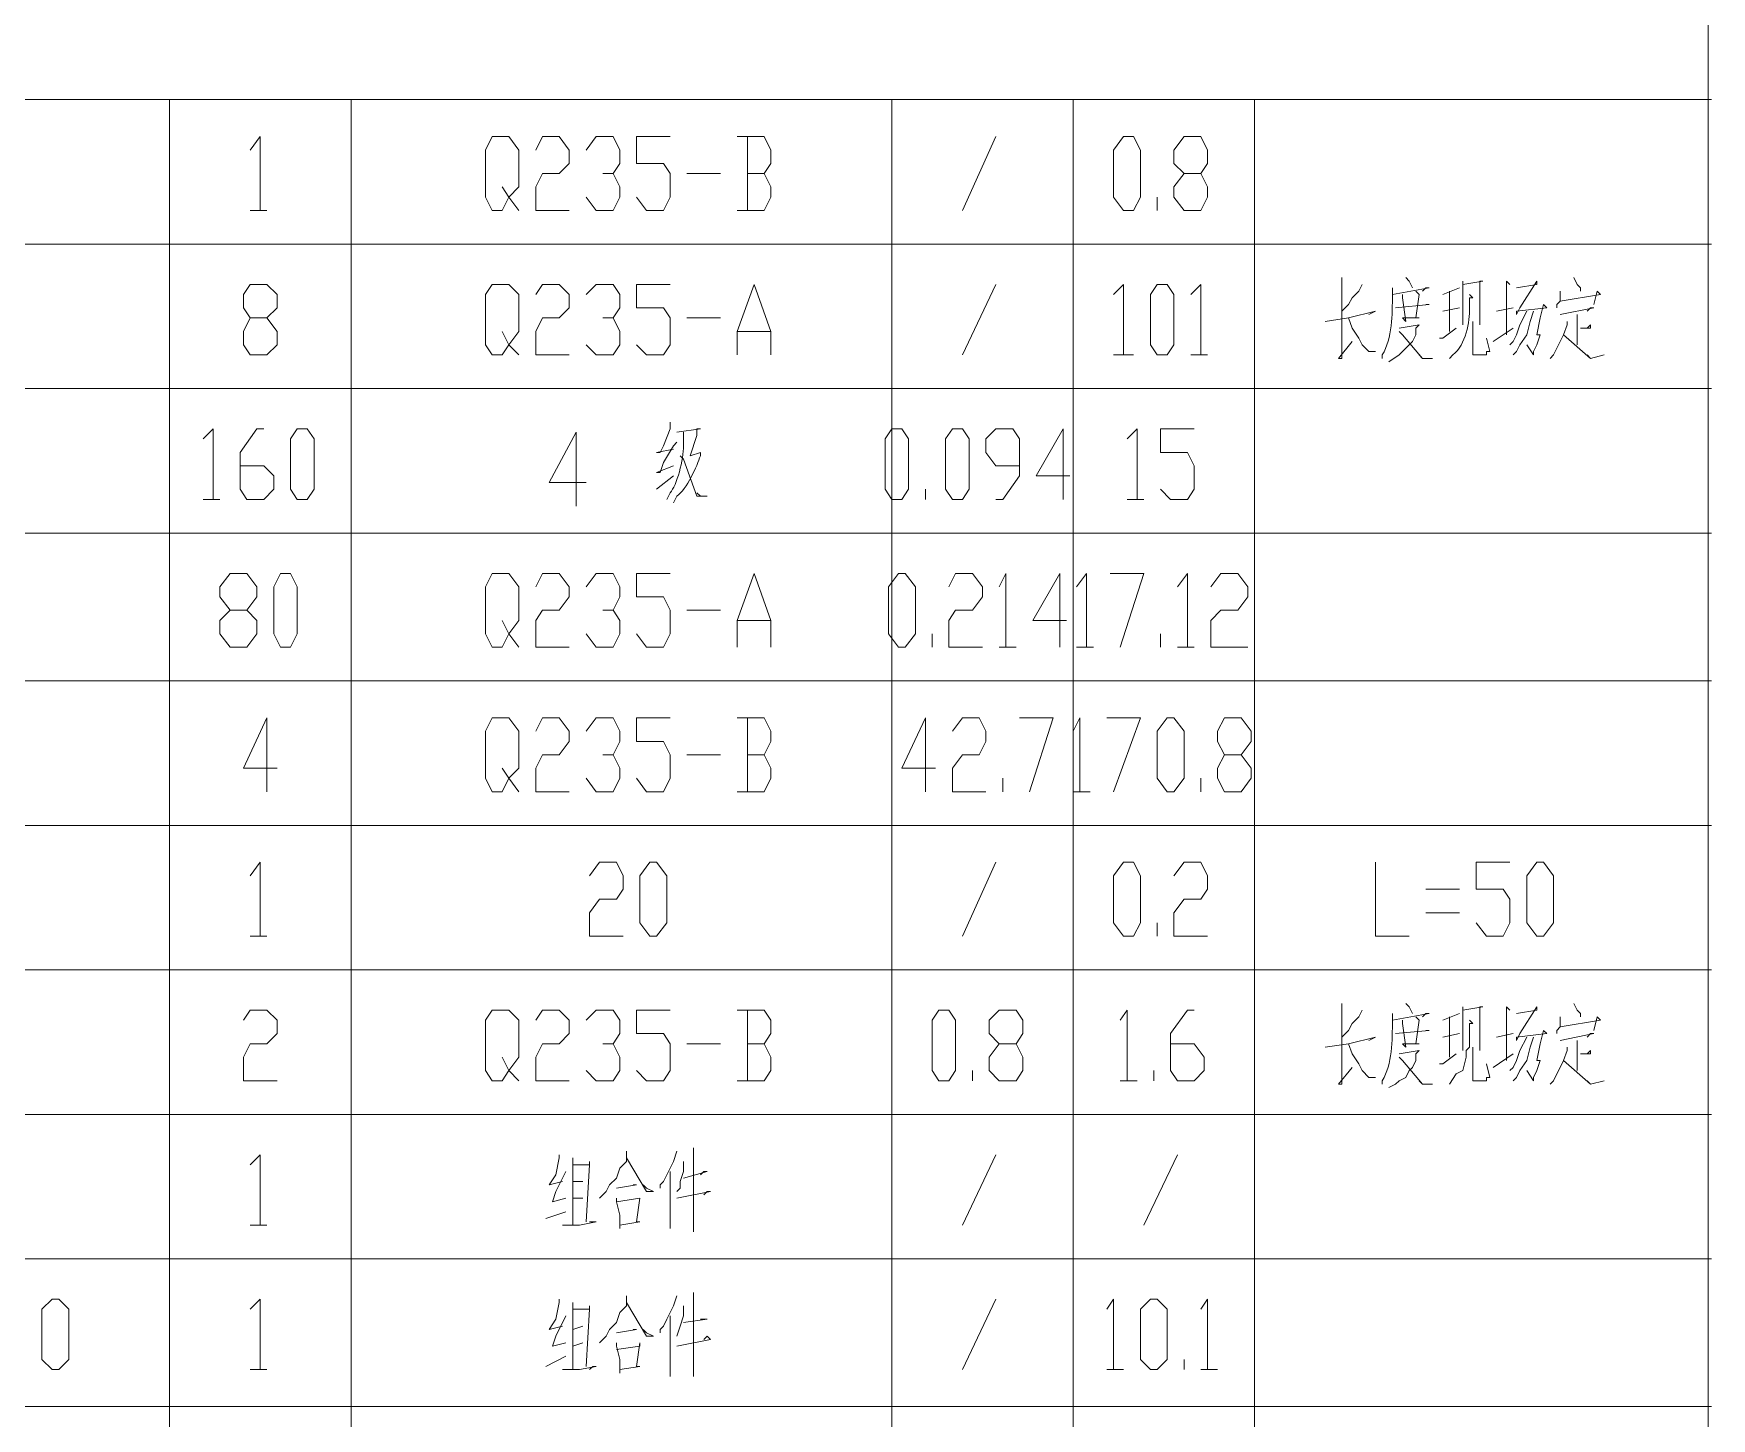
# Model space of a CAD drawing. Extents: x 14941 to 23337, y 2870 to 15192.
# Drawn here: x 21948 to 23337, y 4840 to 5986 of the extents above; entities that cross this region are included whole.
import ezdxf

# ---------------------------------------------------------------- set-up
doc = ezdxf.new("R2010")
doc.units = 0
doc.header["$LTSCALE"] = 8
doc.layers.add('1', color=1, linetype='Continuous')

msp = doc.modelspace()

# ---------------------------------------------------------------- linework, layer by layer
at = {"layer": '1', "color": 0, "lineweight": 18}
msp.add_lwpolyline([(23334.1, 15192.1), (23334.1, 2869.9), (23334.1, 15192.1)], dxfattribs=at)
at = {"layer": '1', "color": 0, "lineweight": 5}
for points in [[(23336.8, 5931.7), (20631, 5931.7)], [(22060.4, 5812.1), (22060.4, 5931.7)], [(22210.6, 5812.1), (22210.6, 5931.7)], [(22658.3, 5812.1), (22658.3, 5931.7)], [(22808.5, 5812.1), (22808.5, 5931.7)], [(22958.6, 5812.1), (22958.6, 5931.7)], [(22127.1, 5889.9), (22135.5, 5901.1), (22135.5, 5839.9)], [(22335.7, 5859.3), (22341.3, 5851), (22335.7, 5839.9), (22327.4, 5839.9), (22321.8, 5851), (22321.8, 5889.9), (22327.4, 5901.1), (22341.3, 5901.1), (22349.6, 5889.9), (22349.6, 5859.3), (22341.3, 5851), (22349.6, 5839.9)], [(22363.5, 5889.9), (22369.1, 5901.1), (22383, 5901.1), (22391.3, 5889.9), (22391.3, 5878.8), (22383, 5870.5), (22369.1, 5870.5), (22363.5, 5859.3), (22363.5, 5839.9), (22391.3, 5839.9)], [(22405.2, 5889.9), (22413.6, 5901.1), (22427.5, 5901.1), (22433, 5889.9), (22433, 5878.8), (22427.5, 5870.5), (22419.1, 5870.5)], [(22446.9, 5851), (22455.3, 5839.9), (22469.2, 5839.9), (22474.8, 5851), (22474.8, 5870.5), (22469.2, 5878.8), (22446.9, 5878.8), (22446.9, 5901.1), (22474.8, 5901.1)], [(22552.6, 5870.5), (22558.2, 5878.8), (22558.2, 5889.9), (22552.6, 5901.1), (22530.4, 5901.1)], [(22538.7, 5901.1), (22538.7, 5839.9)], [(22716.7, 5839.9), (22744.5, 5901.1)], [(22850.2, 5839.9), (22841.8, 5851), (22841.8, 5889.9), (22850.2, 5901.1), (22858.5, 5901.1), (22864.1, 5889.9), (22864.1, 5851), (22858.5, 5839.9), (22850.2, 5839.9)], [(22900.2, 5839.9), (22891.9, 5851), (22891.9, 5859.3), (22900.2, 5870.5), (22914.1, 5870.5), (22919.7, 5878.8), (22919.7, 5889.9), (22914.1, 5901.1), (22900.2, 5901.1), (22891.9, 5889.9), (22891.9, 5878.8), (22900.2, 5870.5)], [(22427.5, 5870.5), (22433, 5859.3), (22433, 5851), (22427.5, 5839.9), (22413.6, 5839.9), (22405.2, 5851)], [(22488.7, 5870.5), (22516.5, 5870.5)], [(22530.4, 5839.9), (22552.6, 5839.9), (22558.2, 5851), (22558.2, 5859.3), (22552.6, 5870.5), (22538.7, 5870.5)], [(22914.1, 5870.5), (22919.7, 5859.3), (22919.7, 5851), (22914.1, 5839.9), (22900.2, 5839.9)], [(22878, 5839.9), (22878, 5851)], [(22127.1, 5839.9), (22141, 5839.9)], [(23336.8, 5812.1), (20631, 5812.1)], [(23336.8, 5812.1), (20631, 5812.1)], [(22060.4, 5692.5), (22060.4, 5812.1)], [(22210.6, 5692.5), (22210.6, 5812.1)], [(22658.3, 5692.5), (22658.3, 5812.1)], [(22808.5, 5692.5), (22808.5, 5812.1)], [(22958.6, 5692.5), (22958.6, 5812.1)], [(22127.1, 5720.3), (22121.6, 5728.6), (22121.6, 5739.8), (22127.1, 5750.9), (22141, 5750.9), (22149.4, 5759.2), (22149.4, 5770.4), (22141, 5778.7), (22127.1, 5778.7), (22121.6, 5770.4), (22121.6, 5759.2), (22127.1, 5750.9)], [(22335.7, 5739.8), (22341.3, 5728.6), (22335.7, 5720.3), (22327.4, 5720.3), (22321.8, 5728.6), (22321.8, 5770.4), (22327.4, 5778.7), (22341.3, 5778.7), (22349.6, 5770.4), (22349.6, 5739.8), (22341.3, 5728.6), (22349.6, 5720.3)], [(22363.5, 5770.4), (22369.1, 5778.7), (22383, 5778.7), (22391.3, 5770.4), (22391.3, 5759.2), (22383, 5750.9), (22369.1, 5750.9), (22363.5, 5739.8), (22363.5, 5720.3), (22391.3, 5720.3)], [(22405.2, 5770.4), (22413.6, 5778.7), (22427.5, 5778.7), (22433, 5770.4), (22433, 5759.2), (22427.5, 5750.9), (22419.1, 5750.9)], [(22446.9, 5728.6), (22455.3, 5720.3), (22469.2, 5720.3), (22474.8, 5728.6), (22474.8, 5750.9), (22469.2, 5759.2), (22446.9, 5759.2), (22446.9, 5778.7), (22474.8, 5778.7)], [(22530.4, 5720.3), (22530.4, 5739.8), (22544.3, 5778.7), (22558.2, 5739.8), (22558.2, 5720.3)], [(22716.7, 5720.3), (22744.5, 5778.7)], [(22841.8, 5770.4), (22850.2, 5778.7), (22850.2, 5720.3)], [(22878, 5720.3), (22872.4, 5728.6), (22872.4, 5770.4), (22878, 5778.7), (22886.3, 5778.7), (22891.9, 5770.4), (22891.9, 5728.6), (22886.3, 5720.3), (22878, 5720.3)], [(22905.8, 5770.4), (22914.1, 5778.7), (22914.1, 5720.3)], [(23030.9, 5784.3), (23030.9, 5781.5), (23030.9, 5717.5), (23028.2, 5717.5), (23039.3, 5731.4)], [(23047.6, 5778.7), (23044.8, 5773.1), (23039.3, 5767.6), (23036.5, 5762), (23030.9, 5756.5)], [(23083.8, 5784.3), (23086.6, 5781.5), (23089.3, 5775.9)], [(23131.1, 5781.5), (23131.1, 5778.7), (23131.1, 5762), (23131.1, 5745.3), (23131.1, 5753.7)], [(23131.1, 5778.7), (23147.7, 5781.5), (23145, 5781.5), (23145, 5745.3), (23145, 5750.9)], [(23167.2, 5781.5), (23170, 5778.7), (23167.2, 5781.5), (23167.2, 5737)], [(23175.5, 5775.9), (23192.2, 5778.7), (23192.2, 5781.5), (23178.3, 5759.2), (23175.5, 5753.7), (23175.5, 5756.5), (23200.6, 5759.2), (23197.8, 5762), (23195, 5750.9), (23192.2, 5737), (23195, 5737), (23192.2, 5728.6), (23189.5, 5723.1), (23189.5, 5720.3), (23183.9, 5728.6), (23189.5, 5720.3)], [(23222.8, 5784.3), (23225.6, 5778.7), (23228.4, 5775.9), (23228.4, 5773.1)], [(23072.7, 5770.4), (23103.2, 5775.9), (23100.5, 5775.9), (23097.7, 5773.1)], [(23081, 5770.4), (23081, 5767.6), (23083.8, 5748.1), (23081, 5750.9), (23094.9, 5750.9), (23092.1, 5750.9), (23094.9, 5770.4), (23092.1, 5773.1)], [(23128.3, 5775.9), (23114.4, 5770.4)], [(23119.9, 5773.1), (23119.9, 5739.8)], [(23211.7, 5773.1), (23211.7, 5767.6), (23211.7, 5764.8), (23208.9, 5762), (23208.9, 5759.2)], [(23211.7, 5764.8), (23245.1, 5770.4), (23242.3, 5773.1), (23239.5, 5762)], [(22141, 5750.9), (22149.4, 5739.8), (22149.4, 5728.6), (22141, 5720.3), (22127.1, 5720.3)], [(22427.5, 5750.9), (22433, 5739.8), (22433, 5728.6), (22427.5, 5720.3), (22413.6, 5720.3), (22405.2, 5728.6)], [(22488.7, 5750.9), (22516.5, 5750.9)], [(23017, 5748.1), (23036.5, 5750.9), (23058.7, 5756.5), (23058.7, 5756.5), (23053.2, 5753.7)], [(23036.5, 5750.9), (23039.3, 5742.5), (23044.8, 5734.2), (23047.6, 5728.6), (23053.2, 5723.1), (23058.7, 5723.1), (23053.2, 5723.1)], [(23075.4, 5759.2), (23103.2, 5762), (23100.5, 5762), (23100.5, 5762)], [(23114.4, 5756.5), (23128.3, 5759.2)], [(23158.9, 5756.5), (23172.8, 5759.2)], [(23183.9, 5756.5), (23178.3, 5745.3), (23175.5, 5737), (23172.8, 5731.4), (23170, 5728.6)], [(23189.5, 5756.5), (23186.7, 5748.1), (23183.9, 5737), (23178.3, 5728.6), (23175.5, 5723.1), (23172.8, 5720.3)], [(23211.7, 5753.7), (23239.5, 5759.2), (23236.7, 5759.2), (23233.9, 5756.5)], [(23225.6, 5753.7), (23225.6, 5750.9), (23225.6, 5728.6)], [(22530.4, 5739.8), (22558.2, 5739.8)], [(23078.2, 5742.5), (23094.9, 5745.3), (23094.9, 5745.3), (23092.1, 5742.5), (23092.1, 5737), (23089.3, 5731.4), (23086.6, 5728.6), (23086.6, 5728.6), (23078.2, 5720.3), (23069.9, 5714.7)], [(23078.2, 5739.8), (23081, 5737), (23097.7, 5717.5), (23106, 5717.5), (23097.7, 5717.5), (23094.9, 5720.3)], [(23111.6, 5734.2), (23111.6, 5734.2), (23114.4, 5734.2), (23125.5, 5742.5)], [(23139.4, 5748.1), (23139.4, 5745.3), (23139.4, 5742.5), (23139.4, 5728.6), (23139.4, 5725.9), (23139.4, 5723.1), (23139.4, 5720.3), (23142.2, 5720.3), (23145, 5720.3), (23150.5, 5720.3), (23150.5, 5723.1), (23153.3, 5723.1), (23150.5, 5734.2), (23153.3, 5723.1), (23150.5, 5723.1)], [(23156.1, 5731.4), (23172.8, 5742.5)], [(23217.3, 5748.1), (23217.3, 5745.3), (23214.5, 5737), (23211.7, 5731.4), (23208.9, 5725.9), (23206.1, 5720.3), (23203.4, 5717.5)], [(23214.5, 5737), (23214.5, 5737), (23236.7, 5717.5), (23247.9, 5720.3), (23236.7, 5717.5), (23233.9, 5720.3)], [(23228.4, 5742.5), (23236.7, 5742.5), (23236.7, 5745.3), (23233.9, 5742.5)], [(23047.6, 5728.6), (23053.2, 5723.1)], [(22841.8, 5720.3), (22858.5, 5720.3)], [(22905.8, 5720.3), (22919.7, 5720.3)], [(23336.8, 5692.5), (20631, 5692.5)], [(23336.8, 5692.5), (20631, 5692.5)], [(22060.4, 5572.9), (22060.4, 5692.5)], [(22210.6, 5572.9), (22210.6, 5692.5)], [(22658.3, 5572.9), (22658.3, 5692.5)], [(22808.5, 5572.9), (22808.5, 5692.5)], [(22958.6, 5572.9), (22958.6, 5692.5)], [(22088.2, 5650.8), (22096.5, 5659.1), (22096.5, 5600.7)], [(22118.8, 5628.5), (22138.3, 5628.5), (22146.6, 5620.2), (22146.6, 5609.1), (22138.3, 5600.7), (22124.4, 5600.7), (22118.8, 5609.1), (22118.8, 5639.7), (22132.7, 5659.1), (22138.3, 5659.1)], [(22166.1, 5600.7), (22160.5, 5609.1), (22160.5, 5650.8), (22166.1, 5659.1), (22174.4, 5659.1), (22180, 5650.8), (22180, 5609.1), (22174.4, 5600.7), (22166.1, 5600.7)], [(22405.2, 5614.6), (22374.6, 5614.6), (22396.9, 5656.3), (22396.9, 5595.2)], [(22474.8, 5664.7), (22474.8, 5659.1), (22469.2, 5645.2), (22466.4, 5639.7), (22463.6, 5639.7), (22477.5, 5642.4)], [(22658.3, 5600.7), (22652.7, 5609.1), (22652.7, 5650.8), (22658.3, 5659.1), (22666.6, 5659.1), (22672.2, 5650.8), (22672.2, 5609.1), (22666.6, 5600.7), (22658.3, 5600.7)], [(22708.4, 5600.7), (22702.8, 5609.1), (22702.8, 5650.8), (22708.4, 5659.1), (22716.7, 5659.1), (22722.3, 5650.8), (22722.3, 5609.1), (22716.7, 5600.7), (22708.4, 5600.7)], [(22744.5, 5600.7), (22750.1, 5600.7), (22764, 5620.2), (22764, 5650.8), (22758.4, 5659.1), (22744.5, 5659.1), (22736.2, 5650.8), (22736.2, 5639.7), (22744.5, 5628.5), (22764, 5628.5)], [(22805.7, 5620.2), (22777.9, 5620.2), (22800.1, 5659.1), (22800.1, 5600.7)], [(22853, 5650.8), (22861.3, 5659.1), (22861.3, 5600.7)], [(22880.8, 5609.1), (22889.1, 5600.7), (22903, 5600.7), (22908.6, 5609.1), (22908.6, 5628.5), (22903, 5639.7), (22880.8, 5639.7), (22880.8, 5659.1), (22908.6, 5659.1)], [(22480.3, 5648), (22477.5, 5645.2), (22469.2, 5631.3), (22466.4, 5623), (22463.6, 5623), (22477.5, 5628.5)], [(22483.1, 5636.9), (22485.9, 5634.1), (22497, 5603.5), (22505.3, 5603.5), (22499.8, 5603.5), (22497, 5606.3)], [(22463.6, 5609.1), (22477.5, 5620.2)], [(22088.2, 5600.7), (22102.1, 5600.7)], [(22686.1, 5600.7), (22686.1, 5609.1)], [(22853, 5600.7), (22866.9, 5600.7)], [(23336.8, 5572.9), (20631, 5572.9)], [(23336.8, 5572.9), (20631, 5572.9)], [(22060.4, 5450.6), (22060.4, 5572.9)], [(22210.6, 5450.6), (22210.6, 5572.9)], [(22658.3, 5450.6), (22658.3, 5572.9)], [(22808.5, 5450.6), (22808.5, 5572.9)], [(22958.6, 5450.6), (22958.6, 5572.9)], [(22110.5, 5478.4), (22102.1, 5489.5), (22102.1, 5500.6), (22110.5, 5509), (22124.4, 5509), (22132.7, 5520.1), (22132.7, 5528.4), (22124.4, 5539.5), (22110.5, 5539.5), (22102.1, 5528.4), (22102.1, 5520.1), (22110.5, 5509)], [(22152.2, 5478.4), (22146.6, 5489.5), (22146.6, 5528.4), (22152.2, 5539.5), (22160.5, 5539.5), (22166.1, 5528.4), (22166.1, 5489.5), (22160.5, 5478.4), (22152.2, 5478.4)], [(22335.7, 5500.6), (22341.3, 5489.5), (22335.7, 5478.4), (22327.4, 5478.4), (22321.8, 5489.5), (22321.8, 5528.4), (22327.4, 5539.5), (22341.3, 5539.5), (22349.6, 5528.4), (22349.6, 5500.6), (22341.3, 5489.5), (22349.6, 5478.4)], [(22363.5, 5528.4), (22369.1, 5539.5), (22383, 5539.5), (22391.3, 5528.4), (22391.3, 5520.1), (22383, 5509), (22369.1, 5509), (22363.5, 5500.6), (22363.5, 5478.4), (22391.3, 5478.4)], [(22405.2, 5528.4), (22413.6, 5539.5), (22427.5, 5539.5), (22433, 5528.4), (22433, 5520.1), (22427.5, 5509), (22419.1, 5509)], [(22446.9, 5489.5), (22455.3, 5478.4), (22469.2, 5478.4), (22474.8, 5489.5), (22474.8, 5509), (22469.2, 5520.1), (22446.9, 5520.1), (22446.9, 5539.5), (22474.8, 5539.5)], [(22530.4, 5478.4), (22530.4, 5500.6), (22544.3, 5539.5), (22558.2, 5500.6), (22558.2, 5478.4)], [(22663.9, 5478.4), (22655.5, 5489.5), (22655.5, 5528.4), (22663.9, 5539.5), (22669.4, 5539.5), (22677.8, 5528.4), (22677.8, 5489.5), (22669.4, 5478.4), (22663.9, 5478.4)], [(22705.6, 5528.4), (22711.1, 5539.5), (22725, 5539.5), (22733.4, 5528.4), (22733.4, 5520.1), (22725, 5509), (22711.1, 5509), (22705.6, 5500.6), (22705.6, 5478.4), (22733.4, 5478.4)], [(22747.3, 5528.4), (22752.8, 5539.5), (22752.8, 5478.4)], [(22802.9, 5500.6), (22775.1, 5500.6), (22797.3, 5539.5), (22797.3, 5478.4)], [(22811.2, 5528.4), (22819.6, 5539.5), (22819.6, 5478.4)], [(22839.1, 5539.5), (22866.9, 5539.5), (22847.4, 5478.4)], [(22894.7, 5528.4), (22903, 5539.5), (22903, 5478.4)], [(22922.5, 5528.4), (22930.8, 5539.5), (22944.7, 5539.5), (22953.1, 5528.4), (22953.1, 5520.1), (22944.7, 5509), (22930.8, 5509), (22922.5, 5500.6), (22922.5, 5478.4), (22953.1, 5478.4)], [(22124.4, 5509), (22132.7, 5500.6), (22132.7, 5489.5), (22124.4, 5478.4), (22110.5, 5478.4)], [(22427.5, 5509), (22433, 5500.6), (22433, 5489.5), (22427.5, 5478.4), (22413.6, 5478.4), (22405.2, 5489.5)], [(22488.7, 5509), (22516.5, 5509)], [(22530.4, 5500.6), (22558.2, 5500.6)], [(22691.7, 5478.4), (22691.7, 5489.5)], [(22880.8, 5478.4), (22880.8, 5489.5)], [(22747.3, 5478.4), (22761.2, 5478.4)], [(22811.2, 5478.4), (22825.2, 5478.4)], [(22894.7, 5478.4), (22908.6, 5478.4)], [(23336.8, 5450.6), (20631, 5450.6)], [(23336.8, 5450.6), (20631, 5450.6)], [(22060.4, 5331), (22060.4, 5450.6)], [(22210.6, 5331), (22210.6, 5450.6)], [(22658.3, 5331), (22658.3, 5450.6)], [(22808.5, 5331), (22808.5, 5450.6)], [(22958.6, 5331), (22958.6, 5450.6)], [(22149.4, 5378.2), (22121.6, 5378.2), (22141, 5420), (22141, 5358.8)], [(22335.7, 5378.2), (22341.3, 5369.9), (22335.7, 5358.8), (22327.4, 5358.8), (22321.8, 5369.9), (22321.8, 5408.8), (22327.4, 5420), (22341.3, 5420), (22349.6, 5408.8), (22349.6, 5378.2), (22341.3, 5369.9), (22349.6, 5358.8)], [(22363.5, 5408.8), (22369.1, 5420), (22383, 5420), (22391.3, 5408.8), (22391.3, 5400.5), (22383, 5389.4), (22369.1, 5389.4), (22363.5, 5378.2), (22363.5, 5358.8), (22391.3, 5358.8)], [(22405.2, 5408.8), (22413.6, 5420), (22427.5, 5420), (22433, 5408.8), (22433, 5400.5), (22427.5, 5389.4), (22419.1, 5389.4)], [(22446.9, 5369.9), (22455.3, 5358.8), (22469.2, 5358.8), (22474.8, 5369.9), (22474.8, 5389.4), (22469.2, 5400.5), (22446.9, 5400.5), (22446.9, 5420), (22474.8, 5420)], [(22552.6, 5389.4), (22558.2, 5400.5), (22558.2, 5408.8), (22552.6, 5420), (22530.4, 5420)], [(22538.7, 5420), (22538.7, 5358.8)], [(22694.4, 5378.2), (22666.6, 5378.2), (22686.1, 5420), (22686.1, 5358.8)], [(22708.4, 5408.8), (22716.7, 5420), (22730.6, 5420), (22736.2, 5408.8), (22736.2, 5400.5), (22730.6, 5389.4), (22716.7, 5389.4), (22708.4, 5378.2), (22708.4, 5358.8), (22736.2, 5358.8)], [(22764, 5420), (22791.8, 5420), (22772.3, 5358.8)], [(22808.5, 5408.8), (22814, 5420), (22814, 5358.8)], [(22836.3, 5420), (22864.1, 5420), (22841.8, 5358.8)], [(22886.3, 5358.8), (22878, 5369.9), (22878, 5408.8), (22886.3, 5420), (22891.9, 5420), (22900.2, 5408.8), (22900.2, 5369.9), (22891.9, 5358.8), (22886.3, 5358.8)], [(22933.6, 5358.8), (22928, 5369.9), (22928, 5378.2), (22933.6, 5389.4), (22947.5, 5389.4), (22955.9, 5400.5), (22955.9, 5408.8), (22947.5, 5420), (22933.6, 5420), (22928, 5408.8), (22928, 5400.5), (22933.6, 5389.4)], [(22427.5, 5389.4), (22433, 5378.2), (22433, 5369.9), (22427.5, 5358.8), (22413.6, 5358.8), (22405.2, 5369.9)], [(22488.7, 5389.4), (22516.5, 5389.4)], [(22530.4, 5358.8), (22552.6, 5358.8), (22558.2, 5369.9), (22558.2, 5378.2), (22552.6, 5389.4), (22538.7, 5389.4)], [(22947.5, 5389.4), (22955.9, 5378.2), (22955.9, 5369.9), (22947.5, 5358.8), (22933.6, 5358.8)], [(22750.1, 5358.8), (22750.1, 5369.9)], [(22914.1, 5358.8), (22914.1, 5369.9)], [(22808.5, 5358.8), (22822.4, 5358.8)], [(23336.8, 5331), (20631, 5331)], [(23336.8, 5331), (20631, 5331)], [(22060.4, 5211.4), (22060.4, 5331)], [(22210.6, 5211.4), (22210.6, 5331)], [(22658.3, 5211.4), (22658.3, 5331)], [(22808.5, 5211.4), (22808.5, 5331)], [(22958.6, 5211.4), (22958.6, 5331)], [(22127.1, 5289.3), (22135.5, 5300.4), (22135.5, 5239.2)], [(22408, 5289.3), (22416.4, 5300.4), (22430.3, 5300.4), (22435.8, 5289.3), (22435.8, 5278.1), (22430.3, 5269.8), (22416.4, 5269.8), (22408, 5258.7), (22408, 5239.2), (22435.8, 5239.2)], [(22458.1, 5239.2), (22449.7, 5250.3), (22449.7, 5289.3), (22458.1, 5300.4), (22463.6, 5300.4), (22472, 5289.3), (22472, 5250.3), (22463.6, 5239.2), (22458.1, 5239.2)], [(22716.7, 5239.2), (22744.5, 5300.4)], [(22850.2, 5239.2), (22841.8, 5250.3), (22841.8, 5289.3), (22850.2, 5300.4), (22858.5, 5300.4), (22864.1, 5289.3), (22864.1, 5250.3), (22858.5, 5239.2), (22850.2, 5239.2)], [(22891.9, 5289.3), (22900.2, 5300.4), (22914.1, 5300.4), (22919.7, 5289.3), (22919.7, 5278.1), (22914.1, 5269.8), (22900.2, 5269.8), (22891.9, 5258.7), (22891.9, 5239.2), (22919.7, 5239.2)], [(23058.7, 5300.4), (23058.7, 5239.2), (23086.6, 5239.2)], [(23142.2, 5250.3), (23150.5, 5239.2), (23164.4, 5239.2), (23170, 5250.3), (23170, 5269.8), (23164.4, 5278.1), (23142.2, 5278.1), (23142.2, 5300.4), (23170, 5300.4)], [(23192.2, 5239.2), (23183.9, 5250.3), (23183.9, 5289.3), (23192.2, 5300.4), (23197.8, 5300.4), (23206.1, 5289.3), (23206.1, 5250.3), (23197.8, 5239.2), (23192.2, 5239.2)], [(23100.5, 5278.1), (23128.3, 5278.1)], [(23128.3, 5258.7), (23100.5, 5258.7)], [(22127.1, 5239.2), (22141, 5239.2)], [(22878, 5239.2), (22878, 5250.3)], [(23336.8, 5211.4), (20631, 5211.4)], [(23336.8, 5211.4), (20631, 5211.4)], [(22060.4, 5091.8), (22060.4, 5211.4)], [(22210.6, 5091.8), (22210.6, 5211.4)], [(22658.3, 5091.8), (22658.3, 5211.4)], [(22808.5, 5091.8), (22808.5, 5211.4)], [(22958.6, 5091.8), (22958.6, 5211.4)], [(23030.9, 5183.6), (23030.9, 5180.8), (23030.9, 5116.8), (23028.2, 5116.8), (23039.3, 5130.7)], [(23083.8, 5183.6), (23086.6, 5180.8), (23089.3, 5175.2)], [(23222.8, 5183.6), (23225.6, 5178), (23228.4, 5175.2), (23228.4, 5172.5)], [(22121.6, 5169.7), (22127.1, 5178), (22141, 5178), (22149.4, 5169.7), (22149.4, 5158.6), (22141, 5150.2), (22127.1, 5150.2), (22121.6, 5139.1), (22121.6, 5119.6), (22149.4, 5119.6)], [(22335.7, 5139.1), (22341.3, 5128), (22335.7, 5119.6), (22327.4, 5119.6), (22321.8, 5128), (22321.8, 5169.7), (22327.4, 5178), (22341.3, 5178), (22349.6, 5169.7), (22349.6, 5139.1), (22341.3, 5128), (22349.6, 5119.6)], [(22363.5, 5169.7), (22369.1, 5178), (22383, 5178), (22391.3, 5169.7), (22391.3, 5158.6), (22383, 5150.2), (22369.1, 5150.2), (22363.5, 5139.1), (22363.5, 5119.6), (22391.3, 5119.6)], [(22405.2, 5169.7), (22413.6, 5178), (22427.5, 5178), (22433, 5169.7), (22433, 5158.6), (22427.5, 5150.2), (22419.1, 5150.2)], [(22446.9, 5128), (22455.3, 5119.6), (22469.2, 5119.6), (22474.8, 5128), (22474.8, 5150.2), (22469.2, 5158.6), (22446.9, 5158.6), (22446.9, 5178), (22474.8, 5178)], [(22552.6, 5150.2), (22558.2, 5158.6), (22558.2, 5169.7), (22552.6, 5178), (22530.4, 5178)], [(22538.7, 5178), (22538.7, 5119.6)], [(22697.2, 5119.6), (22691.7, 5128), (22691.7, 5169.7), (22697.2, 5178), (22705.6, 5178), (22711.1, 5169.7), (22711.1, 5128), (22705.6, 5119.6), (22697.2, 5119.6)], [(22747.3, 5119.6), (22738.9, 5128), (22738.9, 5139.1), (22747.3, 5150.2), (22761.2, 5150.2), (22766.8, 5158.6), (22766.8, 5169.7), (22761.2, 5178), (22747.3, 5178), (22738.9, 5169.7), (22738.9, 5158.6), (22747.3, 5150.2)], [(22847.4, 5169.7), (22853, 5178), (22853, 5119.6)], [(22889.1, 5150.2), (22908.6, 5150.2), (22916.9, 5139.1), (22916.9, 5128), (22908.6, 5119.6), (22894.7, 5119.6), (22889.1, 5128), (22889.1, 5158.6), (22903, 5178), (22908.6, 5178)], [(23047.6, 5178), (23044.8, 5172.5), (23039.3, 5166.9), (23036.5, 5161.3), (23030.9, 5155.8)], [(23072.7, 5169.7), (23103.2, 5175.2), (23100.5, 5175.2), (23097.7, 5172.5)], [(23081, 5169.7), (23081, 5166.9), (23083.8, 5147.4), (23081, 5150.2), (23094.9, 5150.2), (23092.1, 5150.2), (23094.9, 5169.7), (23092.1, 5172.5)], [(23128.3, 5175.2), (23114.4, 5169.7)], [(23119.9, 5172.5), (23119.9, 5139.1)], [(23136.6, 5169.7), (23139.4, 5166.9), (23136.6, 5166.9), (23136.6, 5158.6), (23136.6, 5153), (23136.6, 5147.4), (23133.8, 5144.7), (23133.8, 5139.1), (23131.1, 5128), (23125.5, 5125.2), (23119.9, 5116.8)], [(23131.1, 5180.8), (23131.1, 5178), (23131.1, 5161.3), (23131.1, 5144.7), (23131.1, 5153)], [(23131.1, 5178), (23147.7, 5180.8), (23145, 5180.8), (23145, 5144.7), (23145, 5150.2)], [(23167.2, 5180.8), (23170, 5178), (23167.2, 5180.8), (23167.2, 5136.3)], [(23175.5, 5175.2), (23192.2, 5178), (23192.2, 5180.8), (23178.3, 5158.6), (23175.5, 5153), (23175.5, 5155.8), (23200.6, 5158.6), (23197.8, 5161.3), (23195, 5150.2), (23192.2, 5136.3), (23195, 5136.3), (23192.2, 5128), (23189.5, 5122.4), (23189.5, 5119.6), (23183.9, 5128), (23189.5, 5119.6)], [(23211.7, 5172.5), (23211.7, 5166.9), (23211.7, 5164.1), (23208.9, 5161.3), (23208.9, 5158.6)], [(23211.7, 5164.1), (23245.1, 5169.7), (23242.3, 5172.5), (23239.5, 5161.3)], [(23017, 5147.4), (23036.5, 5150.2), (23058.7, 5155.8), (23058.7, 5155.8), (23053.2, 5153)], [(23075.4, 5158.6), (23103.2, 5161.3), (23100.5, 5161.3), (23100.5, 5161.3)], [(23114.4, 5155.8), (23128.3, 5158.6)], [(23158.9, 5155.8), (23172.8, 5158.6)], [(23183.9, 5155.8), (23178.3, 5144.7), (23175.5, 5136.3), (23172.8, 5130.7), (23170, 5128)], [(23189.5, 5155.8), (23186.7, 5147.4), (23183.9, 5136.3), (23178.3, 5128), (23175.5, 5122.4), (23172.8, 5119.6)], [(23211.7, 5153), (23239.5, 5158.6), (23236.7, 5158.6), (23233.9, 5155.8)], [(22427.5, 5150.2), (22433, 5139.1), (22433, 5128), (22427.5, 5119.6), (22413.6, 5119.6), (22405.2, 5128)], [(22488.7, 5150.2), (22516.5, 5150.2)], [(22530.4, 5119.6), (22552.6, 5119.6), (22558.2, 5128), (22558.2, 5139.1), (22552.6, 5150.2), (22538.7, 5150.2)], [(22761.2, 5150.2), (22766.8, 5139.1), (22766.8, 5128), (22761.2, 5119.6), (22747.3, 5119.6)], [(23036.5, 5150.2), (23039.3, 5141.9), (23044.8, 5133.5), (23047.6, 5128), (23053.2, 5122.4), (23058.7, 5122.4), (23053.2, 5122.4)], [(23078.2, 5141.9), (23094.9, 5144.7), (23094.9, 5144.7), (23092.1, 5141.9), (23092.1, 5136.3), (23089.3, 5130.7), (23086.6, 5128), (23086.6, 5128), (23083.8, 5122.4), (23078.2, 5119.6), (23075.4, 5116.8), (23069.9, 5114.1)], [(23111.6, 5133.5), (23111.6, 5133.5), (23114.4, 5133.5), (23125.5, 5141.9)], [(23139.4, 5147.4), (23139.4, 5144.7), (23139.4, 5141.9), (23139.4, 5128), (23139.4, 5125.2), (23139.4, 5122.4), (23139.4, 5119.6), (23142.2, 5119.6), (23145, 5119.6), (23150.5, 5119.6), (23150.5, 5122.4), (23153.3, 5122.4), (23150.5, 5133.5), (23153.3, 5122.4), (23150.5, 5122.4)], [(23156.1, 5130.7), (23172.8, 5141.9)], [(23217.3, 5147.4), (23217.3, 5144.7), (23214.5, 5136.3), (23211.7, 5130.7), (23208.9, 5125.2), (23206.1, 5119.6), (23203.4, 5116.8)], [(23225.6, 5153), (23225.6, 5150.2), (23225.6, 5128)], [(23228.4, 5141.9), (23236.7, 5141.9), (23236.7, 5144.7), (23233.9, 5141.9)], [(22725, 5119.6), (22725, 5128)], [(22875.2, 5119.6), (22875.2, 5128)], [(23047.6, 5128), (23053.2, 5122.4)], [(23078.2, 5139.1), (23081, 5136.3), (23097.7, 5116.8), (23106, 5116.8), (23097.7, 5116.8), (23094.9, 5119.6)], [(23214.5, 5136.3), (23236.7, 5116.8), (23247.9, 5119.6), (23236.7, 5116.8), (23233.9, 5119.6)], [(22847.4, 5119.6), (22861.3, 5119.6)], [(23336.8, 5091.8), (20631, 5091.8)], [(23336.8, 5091.8), (20631, 5091.8)], [(22060.4, 4972.2), (22060.4, 5091.8)], [(22210.6, 4972.2), (22210.6, 5091.8)], [(22658.3, 4972.2), (22658.3, 5091.8)], [(22808.5, 4972.2), (22808.5, 5091.8)], [(22958.6, 4972.2), (22958.6, 5091.8)], [(22127.1, 5050.1), (22135.5, 5058.4), (22135.5, 5000)], [(22383, 5058.4), (22383, 5055.7), (22380.2, 5041.8), (22374.6, 5033.4), (22374.6, 5033.4), (22385.8, 5036.2)], [(22438.6, 5061.2), (22438.6, 5052.9), (22433, 5047.3), (22430.3, 5039), (22424.7, 5033.4), (22421.9, 5027.9), (22416.4, 5022.3)], [(22480.3, 5061.2), (22477.5, 5052.9), (22474.8, 5047.3), (22472, 5041.8), (22469.2, 5036.2), (22466.4, 5033.4), (22466.4, 5030.6)], [(22494.2, 5064), (22494.2, 5061.2), (22494.2, 5061.2), (22494.2, 4994.5), (22494.2, 5000), (22494.2, 5008.4)], [(22716.7, 5000), (22744.5, 5058.4)], [(22866.9, 5000), (22894.7, 5058.4)], [(22388.5, 5044.5), (22380.2, 5027.9), (22377.4, 5019.5), (22377.4, 5019.5), (22388.5, 5022.3)], [(22394.1, 5055.7), (22394.1, 5050.1), (22394.1, 5000)], [(22394.1, 5050.1), (22408, 5050.1), (22408, 5052.9), (22408, 5050.1), (22405.2, 5002.8)], [(22438.6, 5055.7), (22455.3, 5027.9), (22460.9, 5027.9), (22455.3, 5030.6), (22452.5, 5033.4)], [(22474.8, 5044.5), (22474.8, 4997.3), (22474.8, 5005.6)], [(22485.9, 5052.9), (22485.9, 5044.5), (22483.1, 5036.2), (22483.1, 5030.6), (22480.3, 5027.9)], [(22485.9, 5039), (22505.3, 5044.5), (22502.6, 5044.5), (22499.8, 5041.8)], [(22402.5, 5036.2), (22394.1, 5036.2)], [(22430.3, 5030.6), (22446.9, 5033.4), (22446.9, 5033.4), (22444.2, 5033.4)], [(22394.1, 5022.3), (22402.5, 5022.3)], [(22430.3, 5022.3), (22430.3, 5019.5), (22433, 5008.4), (22433, 4997.3), (22433, 5000), (22449.7, 5002.8), (22446.9, 5002.8), (22449.7, 5022.3), (22449.7, 5022.3), (22430.3, 5019.5)], [(22480.3, 5022.3), (22508.1, 5027.9), (22505.3, 5027.9), (22502.6, 5025.1)], [(22371.9, 5005.6), (22388.5, 5011.2)], [(22385.8, 5000), (22388.5, 5000), (22399.7, 5000), (22413.6, 5002.8), (22410.8, 5002.8), (22410.8, 5002.8), (22408, 5002.8)], [(22127.1, 5000), (22141, 5000)], [(23336.8, 4972.2), (20631, 4972.2)], [(23336.8, 4972.2), (20631, 4972.2)], [(22060.4, 4849.9), (22060.4, 4972.2)], [(22210.6, 4849.9), (22210.6, 4972.2)], [(22658.3, 4849.9), (22658.3, 4972.2)], [(22808.5, 4849.9), (22808.5, 4972.2)], [(22958.6, 4849.9), (22958.6, 4972.2)], [(21963.1, 4880.5), (21954.7, 4888.8), (21954.7, 4930.5), (21963.1, 4938.9), (21968.6, 4938.9), (21977, 4930.5), (21977, 4888.8), (21968.6, 4880.5), (21963.1, 4880.5)], [(22127.1, 4930.5), (22135.5, 4938.9), (22135.5, 4880.5)], [(22383, 4938.9), (22383, 4936.1), (22380.2, 4922.2), (22374.6, 4913.8), (22374.6, 4913.8), (22385.8, 4916.6)], [(22394.1, 4936.1), (22394.1, 4930.5), (22394.1, 4880.5)], [(22394.1, 4930.5), (22408, 4930.5), (22408, 4933.3), (22408, 4930.5), (22405.2, 4883.2)], [(22438.6, 4941.6), (22438.6, 4933.3), (22433, 4927.7), (22430.3, 4919.4), (22424.7, 4913.8), (22421.9, 4908.3), (22416.4, 4902.7)], [(22438.6, 4936.1), (22455.3, 4908.3), (22460.9, 4908.3), (22455.3, 4911.1), (22452.5, 4913.8)], [(22480.3, 4941.6), (22477.5, 4933.3), (22474.8, 4927.7), (22472, 4922.2), (22469.2, 4916.6), (22466.4, 4913.8), (22466.4, 4911.1)], [(22485.9, 4933.3), (22485.9, 4925), (22483.1, 4916.6), (22480.3, 4908.3)], [(22494.2, 4944.4), (22494.2, 4941.6), (22494.2, 4941.6), (22494.2, 4874.9), (22494.2, 4880.5), (22494.2, 4888.8)], [(22716.7, 4880.5), (22744.5, 4938.9)], [(22836.3, 4930.5), (22841.8, 4938.9), (22841.8, 4880.5)], [(22872.4, 4880.5), (22864.1, 4888.8), (22864.1, 4930.5), (22872.4, 4938.9), (22878, 4938.9), (22886.3, 4930.5), (22886.3, 4888.8), (22878, 4880.5), (22872.4, 4880.5)], [(22914.1, 4930.5), (22919.7, 4938.9), (22919.7, 4880.5)], [(22388.5, 4925), (22380.2, 4908.3), (22377.4, 4899.9), (22377.4, 4899.9), (22388.5, 4902.7)], [(22474.8, 4925), (22474.8, 4874.9), (22474.8, 4886)], [(22485.9, 4919.4), (22505.3, 4922.2), (22502.6, 4922.2), (22499.8, 4922.2)], [(22402.5, 4916.6), (22394.1, 4913.8)], [(22430.3, 4911.1), (22446.9, 4913.8), (22446.9, 4913.8), (22444.2, 4913.8)], [(22480.3, 4899.9), (22508.1, 4905.5), (22505.3, 4908.3), (22502.6, 4905.5)], [(22371.9, 4883.2), (22388.5, 4891.6)], [(22394.1, 4899.9), (22402.5, 4902.7)], [(22430.3, 4902.7), (22430.3, 4899.9), (22433, 4888.8), (22433, 4877.7), (22433, 4880.5), (22449.7, 4883.2), (22446.9, 4883.2), (22449.7, 4902.7), (22449.7, 4899.9), (22430.3, 4897.1)], [(22127.1, 4880.5), (22141, 4880.5)], [(22385.8, 4880.5), (22388.5, 4880.5), (22399.7, 4880.5), (22413.6, 4883.2), (22410.8, 4883.2), (22408, 4880.5)], [(22836.3, 4880.5), (22850.2, 4880.5)], [(22900.2, 4880.5), (22900.2, 4888.8)], [(22914.1, 4880.5), (22928, 4880.5)], [(23336.8, 4849.9), (20631, 4849.9)], [(23336.8, 4849.9), (20631, 4849.9)], [(22060.4, 4730.3), (22060.4, 4849.9)], [(22210.6, 4730.3), (22210.6, 4849.9)], [(22658.3, 4730.3), (22658.3, 4849.9)], [(22808.5, 4730.3), (22808.5, 4849.9)], [(22958.6, 4730.3), (22958.6, 4849.9)]]:
    msp.add_lwpolyline(points, dxfattribs=at)
for points, knots in [([(23072.7, 5775.9), (23072.7, 5775.9), (23072.7, 5770.4), (23072.7, 5770.4), (23072.7, 5753.7), (23072.7, 5734.2), (23064.3, 5720.3), (23064.3, 5720.3), (23064.3, 5717.5), (23064.3, 5717.5)], [0, 0, 0, 0, 1, 1, 1, 2, 2, 2, 3, 3, 3, 3]), ([(23136.6, 5770.4), (23136.6, 5770.4), (23139.4, 5767.6), (23139.4, 5767.6), (23139.4, 5767.6), (23136.6, 5767.6), (23136.6, 5767.6), (23136.6, 5767.6), (23136.6, 5759.2), (23136.6, 5759.2), (23136.6, 5748.1), (23133.8, 5728.6), (23122.7, 5720.3), (23122.7, 5720.3), (23119.9, 5717.5), (23119.9, 5717.5)], [0, 0, 0, 0, 1, 1, 1, 2, 2, 2, 3, 3, 3, 4, 4, 4, 5, 5, 5, 5]), ([(22485.9, 5656.3), (22485.9, 5656.3), (22485.9, 5645.2), (22485.9, 5645.2), (22485.9, 5634.1), (22480.3, 5611.8), (22474.8, 5606.3), (22474.8, 5606.3), (22472, 5600.7), (22472, 5600.7)], [0, 0, 0, 0, 1, 1, 1, 2, 2, 2, 3, 3, 3, 3]), ([(22480.3, 5656.3), (22480.3, 5656.3), (22499.8, 5659.1), (22499.8, 5659.1), (22499.8, 5659.1), (22497, 5659.1), (22497, 5659.1), (22497, 5659.1), (22497, 5653.6), (22497, 5653.6), (22497, 5653.6), (22491.4, 5636.9), (22491.4, 5636.9), (22491.4, 5636.9), (22499.8, 5639.7), (22499.8, 5639.7), (22499.8, 5639.7), (22499.8, 5639.7), (22499.8, 5639.7), (22499.8, 5639.7), (22499.8, 5636.9), (22499.8, 5636.9), (22497, 5628.5), (22488.7, 5609.1), (22480.3, 5603.5), (22480.3, 5603.5), (22477.5, 5597.9), (22477.5, 5597.9)], [0, 0, 0, 0, 1, 1, 1, 2, 2, 2, 3, 3, 3, 4, 4, 4, 5, 5, 5, 6, 6, 6, 7, 7, 7, 8, 8, 8, 9, 9, 9, 9]), ([(23072.7, 5175.2), (23072.7, 5175.2), (23072.7, 5169.7), (23072.7, 5169.7), (23072.7, 5153), (23072.7, 5133.5), (23064.3, 5119.6), (23064.3, 5119.6), (23064.3, 5116.8), (23064.3, 5116.8)], [0, 0, 0, 0, 1, 1, 1, 2, 2, 2, 3, 3, 3, 3])]:
    msp.add_open_spline(points, degree=3, knots=knots, dxfattribs=at)

doc.saveas('drawing.dxf')
